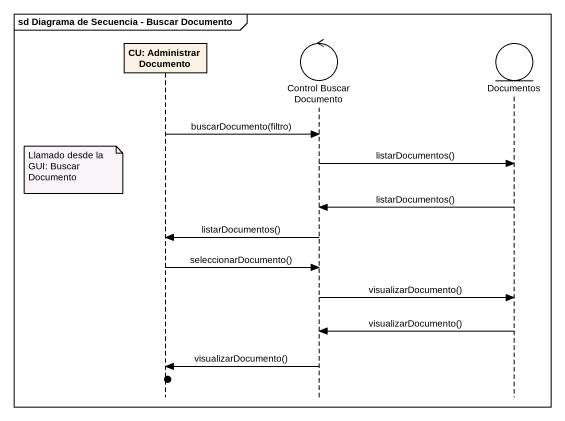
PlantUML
@startuml
mainframe sd Diagrama de Secuencia - Buscar Documento
hide footbox
participant "CU: Administrar Documento" as CU_Administrar_Documento
control "Control Buscar Documento" as Control_Buscar_Documento
entity Documentos

CU_Administrar_Documento -> Control_Buscar_Documento : buscarDocumento(filtro)
Control_Buscar_Documento -> Documentos : listarDocumentos()
note left of CU_Administrar_Documento : Llamado desde la GUI: Buscar Documento
Documentos -> Control_Buscar_Documento : listarDocumentos()
Control_Buscar_Documento -> CU_Administrar_Documento : listarDocumentos()
CU_Administrar_Documento -> Control_Buscar_Documento : seleccionarDocumento()
Control_Buscar_Documento -> Documentos : visualizarDocumento()
Documentos -> Control_Buscar_Documento : visualizarDocumento()
Control_Buscar_Documento -> CU_Administrar_Documento : visualizarDocumento()
@enduml
